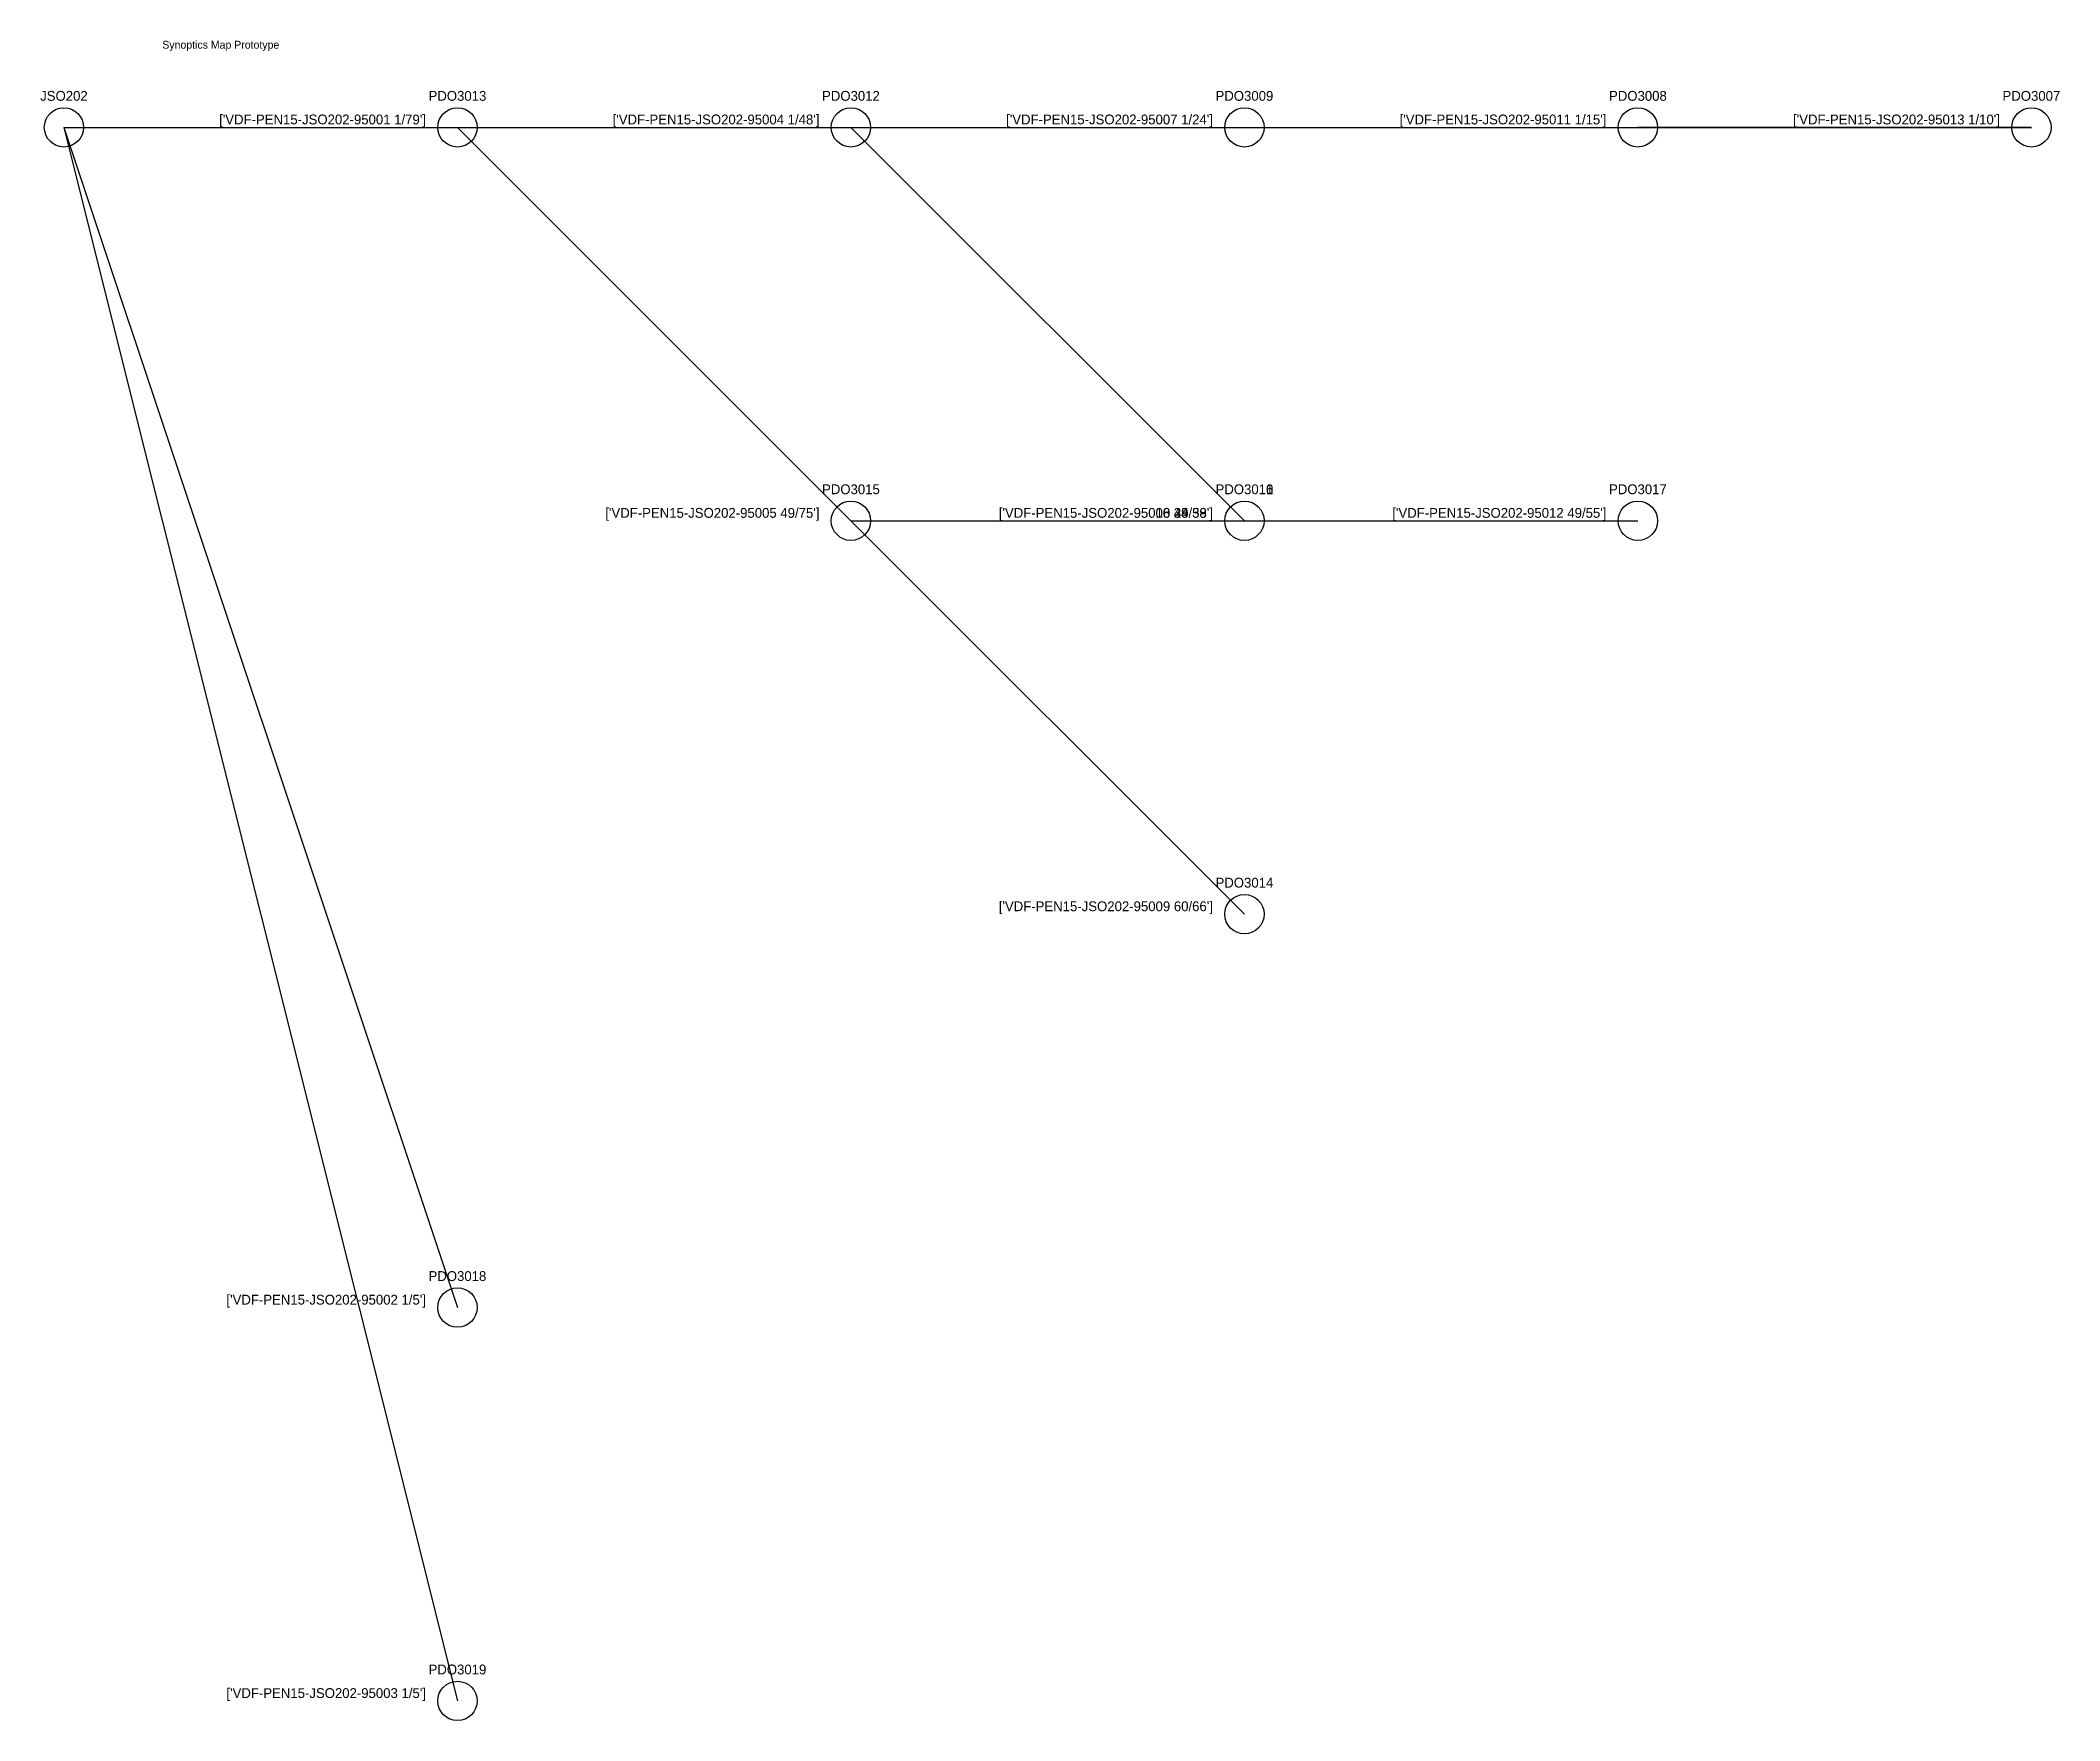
# Model space of a CAD drawing. Header units: metres. Extents: x -6 to 507, y -405 to 22.
import ezdxf
from ezdxf.enums import TextEntityAlignment as Align

# ---------------------------------------------------------------- set-up
doc = ezdxf.new("R2010")
doc.units = ezdxf.units.M
for name, color, linetype in [('SINOP_AEREO', 1, 'Continuous'), ('SINOP_JSFO', 30, 'Continuous'), ('SINOP_PDO', 4, 'Continuous')]:
    doc.layers.add(name, color=color, linetype=linetype)

# ---------------------------------------------------------------- blocks, each defined once
blk = doc.blocks.new('JSO')
at = {"layer": 'SINOP_JSFO'}
blk.add_circle((0, 0), 0.5, dxfattribs=at)
blk = doc.blocks.new('PDO')
at = {"layer": 'SINOP_PDO'}
blk.add_circle((0, 0), 0.5, dxfattribs=at)

msp = doc.modelspace()

# ---------------------------------------------------------------- linework, layer by layer
at = {"layer": 'SINOP_AEREO'}
for p, q in [((0, 0), (100, 0)), ((0, 0), (100, -300)), ((0, 0), (100, -400)), ((100, 0), (200, 0)), ((100, 0), (200, -100)), ((100, 0), (100, 0)), ((200, 0), (300, 0)), ((200, 0), (300, -100)), ((200, 0), (300, -100)), ((200, 0), (200, 0)), ((300, 0), (400, 0)), ((300, 0), (300, 0)), ((400, 0), (500, 0)), ((400, 0), (400, 0)), ((500, 0), (400, 0)), ((500, 0), (500, 0)), ((200, -100), (300, -100)), ((200, -100), (300, -200)), ((200, -100), (200, -100)), ((300, -100), (400, -100)), ((300, -100), (300, -100)), ((300, -100), (300, -100)), ((300, -100), (300, -100)), ((400, -100), (400, -100)), ((300, -200), (300, -200)), ((100, -300), (100, -300)), ((100, -400), (100, -400))]:
    msp.add_line(p, q, dxfattribs=at)

# ---------------------------------------------------------------- block references
at = {"layer": 'SINOP_JSFO'}
ref = msp.add_blockref('JSO', (0, 0), dxfattribs=dict(at, xscale=10, yscale=10))
ref.add_attrib('TIPO', 'JSO202', dxfattribs={"height": 2.5}).set_placement((0, 8), align=Align.MIDDLE_CENTER)
at = {"layer": 'SINOP_PDO'}
ref = msp.add_blockref('PDO', (100, 0), dxfattribs=dict(at, xscale=10, yscale=10))
ref.add_attrib('TIPO', 'PDO3013', dxfattribs={"height": 2.5}).set_placement((100, 8), align=Align.MIDDLE_CENTER)
ref.add_attrib('CABO', "['VDF-PEN15-JSO202-95001 1/79']", dxfattribs={"height": 2.5}).set_placement((92, 0), align=Align.BOTTOM_RIGHT)
ref = msp.add_blockref('PDO', (200, 0), dxfattribs=dict(at, xscale=10, yscale=10))
ref.add_attrib('TIPO', 'PDO3012', dxfattribs={"height": 2.5}).set_placement((200, 8), align=Align.MIDDLE_CENTER)
ref.add_attrib('CABO', "['VDF-PEN15-JSO202-95004 1/48']", dxfattribs={"height": 2.5}).set_placement((192, 0), align=Align.BOTTOM_RIGHT)
ref = msp.add_blockref('PDO', (300, 0), dxfattribs=dict(at, xscale=10, yscale=10))
ref.add_attrib('TIPO', 'PDO3009', dxfattribs={"height": 2.5}).set_placement((300, 8), align=Align.MIDDLE_CENTER)
ref.add_attrib('CABO', "['VDF-PEN15-JSO202-95007 1/24']", dxfattribs={"height": 2.5}).set_placement((292, 0), align=Align.BOTTOM_RIGHT)
ref = msp.add_blockref('PDO', (400, 0), dxfattribs=dict(at, xscale=10, yscale=10))
ref.add_attrib('TIPO', 'PDO3008', dxfattribs={"height": 2.5}).set_placement((400, 8), align=Align.MIDDLE_CENTER)
ref.add_attrib('CABO', "['VDF-PEN15-JSO202-95011 1/15']", dxfattribs={"height": 2.5}).set_placement((392, 0), align=Align.BOTTOM_RIGHT)
ref = msp.add_blockref('PDO', (500, 0), dxfattribs=dict(at, xscale=10, yscale=10))
ref.add_attrib('TIPO', 'PDO3007', dxfattribs={"height": 2.5}).set_placement((500, 8), align=Align.MIDDLE_CENTER)
ref.add_attrib('CABO', "['VDF-PEN15-JSO202-95013 1/10']", dxfattribs={"height": 2.5}).set_placement((492, 0), align=Align.BOTTOM_RIGHT)
ref = msp.add_blockref('PDO', (200, -100), dxfattribs=dict(at, xscale=10, yscale=10))
ref.add_attrib('TIPO', 'PDO3015', dxfattribs={"height": 2.5}).set_placement((200, -92), align=Align.MIDDLE_CENTER)
ref.add_attrib('CABO', "['VDF-PEN15-JSO202-95005 49/75']", dxfattribs={"height": 2.5}).set_placement((192, -100), align=Align.BOTTOM_RIGHT)
ref = msp.add_blockref('PDO', (300, -100), dxfattribs=dict(at, xscale=10, yscale=10))
ref.add_attrib('TIPO', 'PDO3011', dxfattribs={"height": 2.5}).set_placement((300, -92), align=Align.MIDDLE_CENTER)
ref.add_attrib('CABO', "['VDF-PEN15-JSO202-95008 25/33']", dxfattribs={"height": 2.5}).set_placement((292, -100), align=Align.BOTTOM_RIGHT)
ref = msp.add_blockref('PDO', (300, -100), dxfattribs=dict(at, xscale=10, yscale=10))
ref.add_attrib('TIPO', 'PDO3010', dxfattribs={"height": 2.5}).set_placement((300, -92), align=Align.MIDDLE_CENTER)
ref.add_attrib('CABO', "['VDF-PEN15-JSO202-95006 34/38']", dxfattribs={"height": 2.5}).set_placement((292, -100), align=Align.BOTTOM_RIGHT)
ref = msp.add_blockref('PDO', (300, -100), dxfattribs=dict(at, xscale=10, yscale=10))
ref.add_attrib('TIPO', 'PDO3016', dxfattribs={"height": 2.5}).set_placement((300, -92), align=Align.MIDDLE_CENTER)
ref.add_attrib('CABO', "['VDF-PEN15-JSO202-95010 49/59']", dxfattribs={"height": 2.5}).set_placement((292, -100), align=Align.BOTTOM_RIGHT)
ref = msp.add_blockref('PDO', (400, -100), dxfattribs=dict(at, xscale=10, yscale=10))
ref.add_attrib('TIPO', 'PDO3017', dxfattribs={"height": 2.5}).set_placement((400, -92), align=Align.MIDDLE_CENTER)
ref.add_attrib('CABO', "['VDF-PEN15-JSO202-95012 49/55']", dxfattribs={"height": 2.5}).set_placement((392, -100), align=Align.BOTTOM_RIGHT)
ref = msp.add_blockref('PDO', (300, -200), dxfattribs=dict(at, xscale=10, yscale=10))
ref.add_attrib('TIPO', 'PDO3014', dxfattribs={"height": 2.5}).set_placement((300, -192), align=Align.MIDDLE_CENTER)
ref.add_attrib('CABO', "['VDF-PEN15-JSO202-95009 60/66']", dxfattribs={"height": 2.5}).set_placement((292, -200), align=Align.BOTTOM_RIGHT)
ref = msp.add_blockref('PDO', (100, -300), dxfattribs=dict(at, xscale=10, yscale=10))
ref.add_attrib('TIPO', 'PDO3018', dxfattribs={"height": 2.5}).set_placement((100, -292), align=Align.MIDDLE_CENTER)
ref.add_attrib('CABO', "['VDF-PEN15-JSO202-95002 1/5']", dxfattribs={"height": 2.5}).set_placement((92, -300), align=Align.BOTTOM_RIGHT)
ref = msp.add_blockref('PDO', (100, -400), dxfattribs=dict(at, xscale=10, yscale=10))
ref.add_attrib('TIPO', 'PDO3019', dxfattribs={"height": 2.5}).set_placement((100, -392), align=Align.MIDDLE_CENTER)
ref.add_attrib('CABO', "['VDF-PEN15-JSO202-95003 1/5']", dxfattribs={"height": 2.5}).set_placement((92, -400), align=Align.BOTTOM_RIGHT)

# ---------------------------------------------------------------- texts
msp.add_text('Synoptics Map Prototype', height=2).set_placement((25, 20))

doc.saveas('drawing.dxf')
